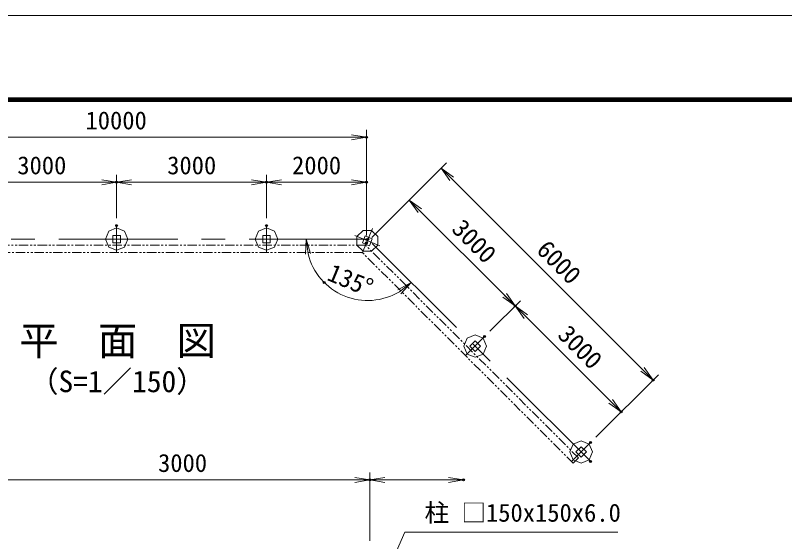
# Model space of a CAD drawing. Units: millimetres at full size, with parts at other scales. Extents: x -12600 to 12600, y -8910 to 8910.
# Drawn here: x -7278 to -1119, y 4694 to 8910 of the extents above; entities that cross this region are included whole.
import ezdxf
from ezdxf.enums import TextEntityAlignment as Align

# ---------------------------------------------------------------- set-up
doc = ezdxf.new("R2010")
doc.units = ezdxf.units.MM
doc.header["$LTSCALE"] = 30
doc.header["$PDMODE"] = 32
doc.header["$PDSIZE"] = 15
doc.linetypes.add('USER1', pattern=[50.8, 31.75, -6.35, 6.35, -6.35])
doc.linetypes.add('USER2', pattern=[5, 2.5, -0.5, 0.5, -0.5, 0.5, -0.5])
for name, color, linetype, lineweight in [('0-0_D-STR1', 1, 'Continuous', 18), ('0-1_D-BMK', 2, 'USER1', 13), ('0-2_D-BGD', 7, 'Continuous', 18), ('0-3_0', 7, 'Continuous', 18), ('0-5_D-STR4', 7, 'Continuous', 18), ('0-7_D-STR-DIM', 7, 'Continuous', 13), ('0-A_D-STR-TXT', 7, 'Continuous', 13), ('0-B_D-TTL-TXT', 7, 'Continuous', 13), ('0-C_D-TTL', 7, 'Continuous', 18)]:
    doc.layers.add(name, color=color, linetype=linetype, lineweight=lineweight)
doc.layers.add('0-8_Defpoints', color=253, linetype='Continuous')
doc.styles.add('ＭＳ ゴシック', font='')
doc.styles.get('ＭＳ ゴシック').set_extended_font_data('MS Gothic')

# ---------------------------------------------------------------- blocks, each defined once
blk = doc.blocks.new('_Open')
at = {"layer": '0-3_0'}
blk.add_line((-30, 5), (0, 0), dxfattribs=at)
blk.add_lwpolyline([(-30, -5), (0, 0), (-30, 0)], dxfattribs=at)

msp = doc.modelspace()

# ---------------------------------------------------------------- linework, layer by layer
at = {"layer": '0-0_D-STR1'}
for points in [[(-6496.7, 7147.58), (-6496.7, 7087.58), (-6436.7, 7087.58), (-6436.7, 7147.58)], [(-5296.7, 7147.58), (-5296.7, 7087.58), (-5236.7, 7087.58), (-5236.7, 7147.58)], [(-4476.21, 7143.01), (-4499.17, 7087.58), (-4443.74, 7064.62), (-4420.78, 7120.05)], [(-3639.39, 6260.27), (-3596.96, 6217.84), (-3554.53, 6260.27), (-3596.96, 6302.69)], [(-2790.86, 5411.74), (-2748.43, 5369.31), (-2706.01, 5411.74), (-2748.43, 5454.16)]]:
    msp.add_lwpolyline(points, close=True, dxfattribs=at)
at = {"layer": '0-1_D-BMK'}
for p, q in [((-6466.7, 7225.24), (-6466.7, 7009.93)), ((-5266.7, 7225.24), (-5266.7, 7009.93)), ((-4559.44, 7145.01), (-4360.52, 7062.62)), ((-4418.78, 7203.28), (-4501.17, 7004.36)), ((-4454.27, 7117.58), (-8479.13, 7117.58)), ((-2668.84, 5332.14), (-4454.27, 7117.58)), ((-3520.84, 6336.39), (-3673.08, 6184.14)), ((-2672.31, 5487.86), (-2824.56, 5335.61))]:
    msp.add_line(p, q, dxfattribs=at)
at = {"layer": '0-2_D-BGD', "linetype": 'USER2', "lineweight": 9}
for p, q in [((-4474.16, 7069.58), (-8459.25, 7069.58)), ((-2768.23, 5363.65), (-4474.16, 7069.58))]:
    msp.add_line(p, q, dxfattribs=at)
msp.add_lwpolyline([(-2810.66, 5321.23), (-4499.01, 7009.58), (-8434.39, 7009.58)], dxfattribs=at)
at = {"layer": '0-5_D-STR4'}
for points in [[(-6466.7, 7207.58), (-6530.34, 7181.22), (-6556.7, 7117.58), (-6530.34, 7053.94), (-6466.7, 7027.58), (-6403.06, 7053.94), (-6376.7, 7117.58), (-6403.06, 7181.22)], [(-5266.7, 7207.58), (-5330.34, 7181.22), (-5356.7, 7117.58), (-5330.34, 7053.94), (-5266.7, 7027.58), (-5203.06, 7053.94), (-5176.7, 7117.58), (-5203.06, 7181.22)], [(-4425.53, 7186.97), (-4494.42, 7186.97), (-4543.13, 7138.26), (-4543.13, 7069.38), (-4494.42, 7020.67), (-4425.53, 7020.67), (-4376.83, 7069.38), (-4376.83, 7138.26)], [(-3533.32, 6323.91), (-3596.96, 6350.27), (-3660.6, 6323.91), (-3686.96, 6260.27), (-3660.6, 6196.63), (-3596.96, 6170.27), (-3533.32, 6196.63), (-3506.96, 6260.27)], [(-2684.79, 5475.38), (-2748.43, 5501.74), (-2812.07, 5475.38), (-2838.43, 5411.74), (-2812.07, 5348.1), (-2748.43, 5321.74), (-2684.79, 5348.1), (-2658.43, 5411.74)]]:
    msp.add_lwpolyline(points, close=True, dxfattribs=at)
at = {"layer": '0-7_D-STR-DIM'}
for p, q in [((-4466.7, 7147.58), (-4466.7, 7993.14)), ((-8466.7, 7933.14), (-4466.7, 7933.14)), ((-4424.27, 7130.01), (-3826.38, 7727.91)), ((-3868.8, 7685.48), (-2171.75, 5988.42)), ((-6466.7, 7285.24), (-6466.7, 7633.14)), ((-6466.7, 7285.24), (-6466.7, 7633.14)), ((-5266.7, 7285.24), (-5266.7, 7633.14)), ((-5266.7, 7285.24), (-5266.7, 7633.14)), ((-4466.7, 7147.58), (-4466.7, 7633.14)), ((-7666.7, 7573.14), (-6466.7, 7573.14)), ((-6466.7, 7573.14), (-5266.7, 7573.14)), ((-5266.7, 7573.14), (-4466.7, 7573.14)), ((-4424.27, 7130.01), (-4081.76, 7472.52)), ((-4124.19, 7430.09), (-3275.66, 6581.57)), ((-3478.41, 6378.82), (-3233.23, 6623.99)), ((-3478.41, 6378.82), (-3233.23, 6623.99)), ((-3275.66, 6581.57), (-2427.13, 5733.04)), ((-2629.88, 5530.29), (-2129.32, 6030.85)), ((-2629.88, 5530.29), (-2384.71, 5775.46)), ((-2768.23, 5363.65), (-2810.66, 5321.23)), ((-4440.02, 4700.47), (-4440.02, 5248.41)), ((-4440.02, 4700.47), (-4440.02, 5248.41)), ((-7440.02, 5188.41), (-4440.02, 5188.41)), ((-4440.02, 5188.41), (-3690.02, 5188.41))]:
    msp.add_line(p, q, dxfattribs=at)
msp.add_arc((-4456.35, 7117.58), 492.21, 194.00343, 300.99657, dxfattribs=at)
at = {"layer": '0-8_Defpoints'}
for p in [(-4466.7, 7933.14), (-6466.7, 7573.14), (-5266.7, 7573.14), (-4466.7, 7573.14), (-6466.7, 7225.24), (-5266.7, 7225.24), (-4466.7, 7087.58), (-4466.7, 7087.58), (-4466.7, 7087.58), (-4456.35, 7117.58), (-4804.39, 6769.54), (-3275.66, 6581.57), (-3520.84, 6336.39), (-2171.75, 5988.42), (-2427.13, 5733.04), (-2672.31, 5487.86), (-2673.84, 5335.07), (-4440.02, 5188.41), (-3690.02, 5188.41)]:
    msp.add_point(p, dxfattribs=at)
at = {"layer": '0-A_D-STR-TXT'}
msp.add_lwpolyline([(-2453.83, 4769.06), (-4160.67, 4769.06), (-4378.02, 4269.55)], dxfattribs=at)
at = {"layer": '0-C_D-TTL', "color": 2}
msp.add_lwpolyline([(-12600, 8910), (12600, 8910), (12600, -8910), (-12600, -8910)], close=True, dxfattribs=at)
at = {"layer": '0-C_D-TTL'}
for points in [[(-11790, 8250), (11790, 8250), (11790, -8250), (-11790, -8250)], [(-11782.5, 8242.5), (11782.5, 8242.5), (11782.5, -8242.5), (-11782.5, -8242.5)], [(-11775, 8235), (11775, 8235), (11775, -8235), (-11775, -8235)], [(-11767.5, 8227.5), (11767.5, 8227.5), (11767.5, -8227.5), (-11767.5, -8227.5)], [(-11760, 8220), (11760, 8220), (11760, -8220), (-11760, -8220)]]:
    msp.add_lwpolyline(points, close=True, dxfattribs=at)

# ---------------------------------------------------------------- block references
at = {"layer": '0-7_D-STR-DIM', "xscale": 4, "yscale": 4}
for p in [(-4466.7, 7933.14), (-6466.7, 7573.14), (-5266.7, 7573.14), (-4466.7, 7573.14), (-4440.02, 5188.41), (-3690.02, 5188.41)]:
    msp.add_blockref('_Open', p, dxfattribs=at)
for p, rotation in [((-3868.8, 7685.48), 135), ((-6466.7, 7573.14), 180), ((-5266.7, 7573.14), 180), ((-4124.19, 7430.09), 135), ((-4948.56, 7117.58), 97.00171), ((-4108.3, 6769.54), 37.99829), ((-3275.66, 6581.57), 315), ((-3275.66, 6581.57), 135), ((-2171.75, 5988.42), 315), ((-2427.13, 5733.04), 315), ((-4440.02, 5188.41), 180)]:
    msp.add_blockref('_Open', p, dxfattribs=dict(at, rotation=rotation))

# ---------------------------------------------------------------- texts
at = {"layer": '0-7_D-STR-DIM', "style": 'ＭＳ ゴシック'}
for s, p in [('10000', (-6716.23, 7953.38)), ('3000', (-7262.13, 7593.38)), ('3000', (-6062.13, 7593.38)), ('2000', (-5062.51, 7593.38)), ('3000', (-6135.45, 5208.66))]:
    msp.add_text(s, height=144.3, dxfattribs=at).set_placement(p, align=Align.BOTTOM_LEFT)
for s, rotation, p in [('3000', 315, (-3823.8, 7158.34)), ('6000', 315, (-3144.95, 6990.25)), ('135°', 337.5, (-4808.01, 6752.39)), ('3000', 315, (-2975.27, 6309.81))]:
    msp.add_text(s, height=144.3, rotation=rotation, dxfattribs=at).set_placement(p, align=Align.BOTTOM_LEFT)
at = {"layer": '0-A_D-STR-TXT', "style": 'ＭＳ ゴシック'}
msp.add_text('柱 □150x150x6.0', height=144.3, dxfattribs=at).set_placement((-4001.8, 4809.86), align=Align.BOTTOM_LEFT)
at = {"layer": '0-B_D-TTL-TXT', "style": 'ＭＳ ゴシック'}
for s, height, p in [('平\u3000面\u3000図', 230.9, (-7246.4, 6118.55)), ('（S=1／150）', 173.1, (-7168.43, 5838.96))]:
    msp.add_text(s, height=height, dxfattribs=at).set_placement(p, align=Align.BOTTOM_LEFT)

doc.saveas('drawing.dxf')
